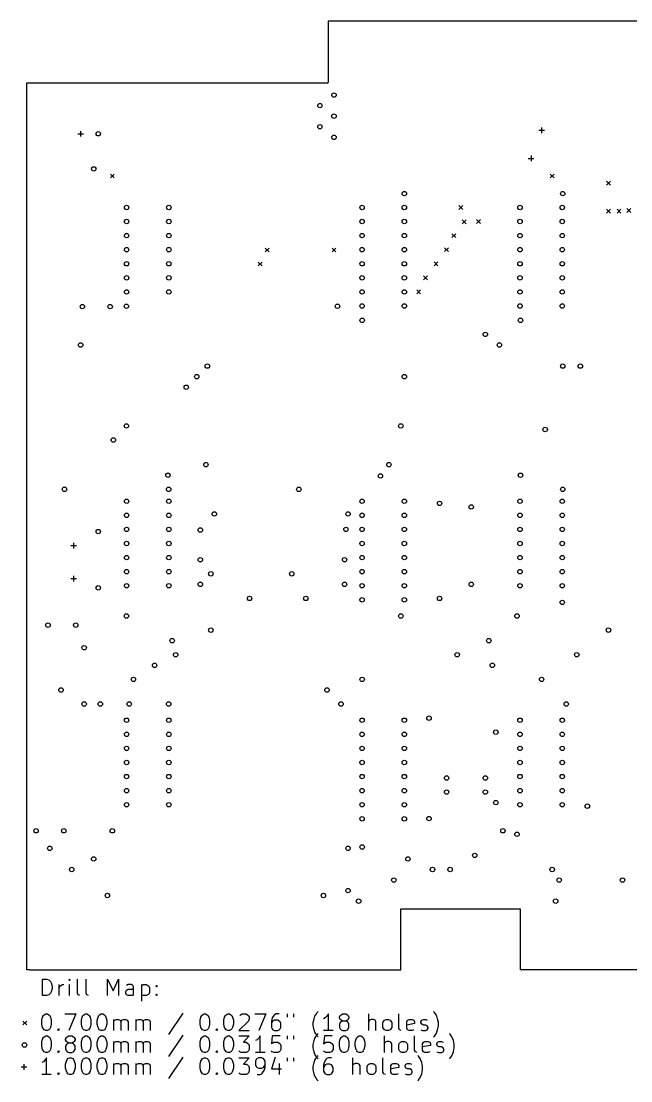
# Model space of a CAD drawing. Extents: x 0.73 to 9.43, y -7.88 to -0.35.
# Drawn here: x 0.73 to 5.06, y -7.88 to -0.35 of the extents above; entities that cross this region are included whole.
import ezdxf

# ---------------------------------------------------------------- set-up
doc = ezdxf.new("R2010")
doc.units = 0
doc.header["$MEASUREMENT"] = 0
doc.layers.add('BLACK', color=7, linetype='CONTINUOUS')

msp = doc.modelspace()

# ---------------------------------------------------------------- linework, layer by layer
at = {"layer": 'BLACK', "linetype": 'CONTINUOUS'}
for p, q in [((2.90945, -0.350394), (2.90945, -0.783465)), ((5.87795, -0.350394), (2.90945, -0.350394)), ((0.767717, -0.787402), (0.787402, -0.787402)), ((0.767717, -7.08661), (0.767717, -0.787402)), ((0.787402, -0.787402), (2.90945, -0.787402)), ((2.90945, -0.787402), (2.90945, -0.783465)), ((4.40531, -1.125), (4.44469, -1.125)), ((4.425, -1.10531), (4.425, -1.14469)), ((1.13031, -1.15), (1.16969, -1.15)), ((1.15, -1.13031), (1.15, -1.16969)), ((4.33031, -1.325), (4.36969, -1.325)), ((4.35, -1.30531), (4.35, -1.34469)), ((1.36122, -1.43622), (1.38878, -1.46378)), ((1.38878, -1.43622), (1.36122, -1.46378)), ((4.48622, -1.43622), (4.51378, -1.46378)), ((4.51378, -1.43622), (4.48622, -1.46378)), ((4.88622, -1.48622), (4.91378, -1.51378)), ((4.91378, -1.48622), (4.88622, -1.51378)), ((3.83799, -1.65945), (3.86555, -1.68701)), ((3.86555, -1.65945), (3.83799, -1.68701)), ((4.88622, -1.68622), (4.91378, -1.71378)), ((4.91378, -1.68622), (4.88622, -1.71378)), ((4.96122, -1.68622), (4.98878, -1.71378)), ((4.98878, -1.68622), (4.96122, -1.71378)), ((5.03102, -1.68102), (5.05857, -1.70857)), ((5.05857, -1.68102), (5.03102, -1.70857)), ((3.86122, -1.76122), (3.88878, -1.78878)), ((3.88878, -1.76122), (3.86122, -1.78878)), ((3.96299, -1.75945), (3.99055, -1.78701)), ((3.99055, -1.75945), (3.96299, -1.78701)), ((3.78799, -1.85945), (3.81555, -1.88701)), ((3.81555, -1.85945), (3.78799, -1.88701)), ((2.46122, -1.96122), (2.48878, -1.98878)), ((2.48878, -1.96122), (2.46122, -1.98878)), ((2.93622, -1.96122), (2.96378, -1.98878)), ((2.96378, -1.96122), (2.93622, -1.98878)), ((3.73622, -1.95945), (3.76378, -1.98701)), ((3.76378, -1.95945), (3.73622, -1.98701)), ((2.41122, -2.06122), (2.43878, -2.08878)), ((2.43878, -2.06122), (2.41122, -2.08878)), ((3.66122, -2.05945), (3.68878, -2.08701)), ((3.68878, -2.05945), (3.66122, -2.08701)), ((3.58622, -2.15945), (3.61378, -2.18701)), ((3.61378, -2.15945), (3.58622, -2.18701)), ((3.53799, -2.25945), (3.56555, -2.28701)), ((3.56555, -2.25945), (3.53799, -2.28701)), ((1.1, -4.05531), (1.1, -4.09469)), ((1.08031, -4.075), (1.11969, -4.075)), ((1.08031, -4.30945), (1.11969, -4.30945)), ((1.1, -4.28976), (1.1, -4.32913)), ((3.4252, -6.65354), (4.27165, -6.65354)), ((3.4252, -7.08661), (3.4252, -6.65354)), ((4.27165, -6.65354), (4.27165, -7.08661)), ((0.787402, -7.08661), (0.767717, -7.08661)), ((0.787402, -7.08661), (3.4252, -7.08661)), ((9.42913, -7.08661), (4.27165, -7.08661)), ((0.879499, -7.27095), (0.879499, -7.15284)), ((0.879499, -7.15284), (0.907621, -7.15284)), ((0.907621, -7.15284), (0.924494, -7.15846)), ((0.924494, -7.15846), (0.935742, -7.16971)), ((0.935742, -7.16971), (0.941367, -7.18096)), ((0.941367, -7.18096), (0.946991, -7.20346)), ((0.946991, -7.22033), (0.941367, -7.24283)), ((0.946991, -7.20346), (0.946991, -7.22033)), ((0.99761, -7.27095), (0.99761, -7.19221)), ((0.99761, -7.21471), (1.00323, -7.20346)), ((1.00323, -7.20346), (1.00886, -7.19783)), ((1.00886, -7.19783), (1.02011, -7.19221)), ((1.02011, -7.19221), (1.03136, -7.19221)), ((1.07073, -7.15284), (1.0651, -7.15846)), ((1.0651, -7.15846), (1.07073, -7.16409)), ((1.07635, -7.15846), (1.07073, -7.15284)), ((1.07073, -7.15284), (1.07073, -7.16409)), ((1.07073, -7.16409), (1.07635, -7.15846)), ((1.07073, -7.27095), (1.07073, -7.19221)), ((1.12697, -7.25408), (1.12697, -7.15284)), ((1.18884, -7.25408), (1.18884, -7.15284)), ((1.34069, -7.27095), (1.34069, -7.15284)), ((1.34069, -7.15284), (1.38006, -7.2372)), ((1.38006, -7.2372), (1.41943, -7.15284)), ((1.41943, -7.15284), (1.41943, -7.27095)), ((1.48692, -7.19221), (1.47567, -7.19783)), ((1.50942, -7.19221), (1.48692, -7.19221)), ((1.52067, -7.19783), (1.50942, -7.19221)), ((1.51504, -7.22596), (1.52629, -7.22033)), ((1.52629, -7.20908), (1.52067, -7.19783)), ((1.52629, -7.27095), (1.52629, -7.20908)), ((1.58254, -7.19221), (1.58254, -7.31032)), ((1.58254, -7.19783), (1.59379, -7.19221)), ((1.59379, -7.19221), (1.61628, -7.19221)), ((1.61628, -7.19221), (1.62753, -7.19783)), ((1.62753, -7.19783), (1.63316, -7.20346)), ((1.63316, -7.20346), (1.63878, -7.21471)), ((1.63878, -7.21471), (1.63878, -7.24845)), ((1.68377, -7.20346), (1.6894, -7.19783)), ((1.6894, -7.20908), (1.68377, -7.20346)), ((1.6894, -7.19783), (1.69502, -7.20346)), ((1.6894, -7.19783), (1.6894, -7.20908)), ((1.69502, -7.20346), (1.6894, -7.20908)), ((0.907621, -7.27095), (0.879499, -7.27095)), ((0.924494, -7.26533), (0.907621, -7.27095)), ((0.935742, -7.25408), (0.924494, -7.26533)), ((0.941367, -7.24283), (0.935742, -7.25408)), ((1.13259, -7.26533), (1.12697, -7.25408)), ((1.14384, -7.27095), (1.13259, -7.26533)), ((1.19446, -7.26533), (1.18884, -7.25408)), ((1.20571, -7.27095), (1.19446, -7.26533)), ((1.47005, -7.24283), (1.47567, -7.23158)), ((1.47005, -7.25408), (1.47005, -7.24283)), ((1.47567, -7.26533), (1.47005, -7.25408)), ((1.47567, -7.23158), (1.48692, -7.22596)), ((1.48692, -7.27095), (1.47567, -7.26533)), ((1.48692, -7.22596), (1.51504, -7.22596)), ((1.51504, -7.27095), (1.48692, -7.27095)), ((1.52629, -7.26533), (1.51504, -7.27095)), ((1.59379, -7.27095), (1.58254, -7.26533)), ((1.61628, -7.27095), (1.59379, -7.27095)), ((1.62753, -7.26533), (1.61628, -7.27095)), ((1.63316, -7.2597), (1.62753, -7.26533)), ((1.63878, -7.24845), (1.63316, -7.2597)), ((1.68377, -7.26533), (1.6894, -7.2597)), ((1.6894, -7.27095), (1.68377, -7.26533)), ((1.6894, -7.2597), (1.69502, -7.26533)), ((1.6894, -7.2597), (1.6894, -7.27095)), ((1.69502, -7.26533), (1.6894, -7.27095)), ((0.873875, -7.44587), (0.879499, -7.42337)), ((0.873875, -7.47399), (0.873875, -7.44587)), ((0.879499, -7.42337), (0.885124, -7.41212)), ((0.885124, -7.41212), (0.890748, -7.4065)), ((0.890748, -7.4065), (0.901997, -7.40087)), ((0.901997, -7.40087), (0.913245, -7.40087)), ((0.913245, -7.40087), (0.924494, -7.4065)), ((0.924494, -7.4065), (0.930118, -7.41212)), ((0.930118, -7.41212), (0.935742, -7.42337)), ((0.935742, -7.42337), (0.941367, -7.44587)), ((0.941367, -7.44587), (0.941367, -7.47399)), ((1.03698, -7.40087), (1.11572, -7.40087)), ((1.11572, -7.40087), (1.0651, -7.51898)), ((1.15509, -7.44587), (1.16071, -7.42337)), ((1.15509, -7.47399), (1.15509, -7.44587)), ((1.16071, -7.42337), (1.16634, -7.41212)), ((1.16634, -7.41212), (1.17196, -7.4065)), ((1.17196, -7.4065), (1.18321, -7.40087)), ((1.18321, -7.40087), (1.19446, -7.40087)), ((1.19446, -7.40087), (1.20571, -7.4065)), ((1.20571, -7.4065), (1.21133, -7.41212)), ((1.21133, -7.41212), (1.21696, -7.42337)), ((1.21696, -7.42337), (1.22258, -7.44587)), ((1.22258, -7.44587), (1.22258, -7.47399)), ((1.26758, -7.44587), (1.2732, -7.42337)), ((1.26758, -7.47399), (1.26758, -7.44587)), ((1.2732, -7.42337), (1.27882, -7.41212)), ((1.27882, -7.41212), (1.28445, -7.4065)), ((1.28445, -7.4065), (1.2957, -7.40087)), ((1.2957, -7.40087), (1.30695, -7.40087)), ((1.30695, -7.40087), (1.31819, -7.4065)), ((1.31819, -7.4065), (1.32382, -7.41212)), ((1.32382, -7.41212), (1.32944, -7.42337)), ((1.32944, -7.42337), (1.33507, -7.44587)), ((1.33507, -7.44587), (1.33507, -7.47399)), ((1.38569, -7.51898), (1.38569, -7.44024)), ((1.38569, -7.45149), (1.39131, -7.44587)), ((1.39131, -7.44587), (1.40256, -7.44024)), ((1.40256, -7.44024), (1.41943, -7.44024)), ((1.41943, -7.44024), (1.43068, -7.44587)), ((1.43068, -7.44587), (1.4363, -7.45711)), ((1.4363, -7.45711), (1.44193, -7.44587)), ((1.44193, -7.44587), (1.45318, -7.44024)), ((1.45318, -7.44024), (1.47005, -7.44024)), ((1.47005, -7.44024), (1.4813, -7.44587)), ((1.4813, -7.44587), (1.48692, -7.45711)), ((1.54317, -7.51898), (1.54317, -7.44024)), ((1.54317, -7.45149), (1.54879, -7.44587)), ((1.54879, -7.44587), (1.56004, -7.44024)), ((1.56004, -7.44024), (1.57691, -7.44024)), ((1.57691, -7.44024), (1.58816, -7.44587)), ((1.58816, -7.44587), (1.59379, -7.45711)), ((1.59379, -7.45711), (1.59941, -7.44587)), ((1.59941, -7.44587), (1.61066, -7.44024)), ((1.61066, -7.44024), (1.62753, -7.44024)), ((1.62753, -7.44024), (1.63878, -7.44587)), ((1.63878, -7.44587), (1.6444, -7.45711)), ((1.875, -7.39525), (1.77376, -7.5471)), ((1.99873, -7.44587), (2.00436, -7.42337)), ((1.99873, -7.47399), (1.99873, -7.44587)), ((2.00436, -7.42337), (2.00998, -7.41212)), ((2.00998, -7.41212), (2.01561, -7.4065)), ((2.01561, -7.4065), (2.02686, -7.40087)), ((2.02686, -7.40087), (2.0381, -7.40087)), ((2.0381, -7.40087), (2.04935, -7.4065)), ((2.04935, -7.4065), (2.05498, -7.41212)), ((2.05498, -7.41212), (2.0606, -7.42337)), ((2.0606, -7.42337), (2.06623, -7.44587)), ((2.06623, -7.44587), (2.06623, -7.47399)), ((2.16746, -7.44587), (2.17309, -7.42337)), ((2.16746, -7.47399), (2.16746, -7.44587)), ((2.17309, -7.42337), (2.17871, -7.41212)), ((2.17871, -7.41212), (2.18434, -7.4065)), ((2.18434, -7.4065), (2.19558, -7.40087)), ((2.19558, -7.40087), (2.20683, -7.40087)), ((2.20683, -7.40087), (2.21808, -7.4065)), ((2.21808, -7.4065), (2.22371, -7.41212)), ((2.22371, -7.41212), (2.22933, -7.42337)), ((2.22933, -7.42337), (2.23495, -7.44587)), ((2.23495, -7.44587), (2.23495, -7.47399)), ((2.27995, -7.41212), (2.28557, -7.4065)), ((2.28557, -7.4065), (2.29682, -7.40087)), ((2.29682, -7.40087), (2.32494, -7.40087)), ((2.32494, -7.40087), (2.33619, -7.4065)), ((2.33619, -7.4065), (2.34182, -7.41212)), ((2.34182, -7.41212), (2.34744, -7.42337)), ((2.34744, -7.43462), (2.34182, -7.45149)), ((2.34744, -7.42337), (2.34744, -7.43462)), ((2.38681, -7.40087), (2.46555, -7.40087)), ((2.46555, -7.40087), (2.41493, -7.51898)), ((2.51055, -7.42899), (2.50492, -7.45149)), ((2.52179, -7.41212), (2.51055, -7.42899)), ((2.52742, -7.44587), (2.51617, -7.45149)), ((2.52742, -7.4065), (2.52179, -7.41212)), ((2.53867, -7.40087), (2.52742, -7.4065)), ((2.54992, -7.44587), (2.52742, -7.44587)), ((2.56116, -7.40087), (2.53867, -7.40087)), ((2.56116, -7.45149), (2.54992, -7.44587)), ((2.61741, -7.40087), (2.61741, -7.42337)), ((2.6624, -7.40087), (2.6624, -7.42337)), ((2.80301, -7.46274), (2.80863, -7.43462)), ((2.80863, -7.43462), (2.81426, -7.41774)), ((2.81426, -7.41774), (2.81988, -7.4065)), ((2.81988, -7.4065), (2.83113, -7.38962)), ((2.83113, -7.38962), (2.83675, -7.384)), ((2.88737, -7.42899), (2.87612, -7.43462)), ((2.89862, -7.41774), (2.88737, -7.42899)), ((2.90987, -7.40087), (2.89862, -7.41774)), ((2.90987, -7.51898), (2.90987, -7.40087)), ((2.98861, -7.42337), (2.99424, -7.41212)), ((2.98861, -7.42899), (2.98861, -7.42337)), ((2.99424, -7.44024), (2.98861, -7.42899)), ((2.99424, -7.41212), (2.99986, -7.4065)), ((2.99986, -7.44587), (2.99424, -7.44024)), ((2.99986, -7.4065), (3.01111, -7.40087)), ((3.01111, -7.45149), (2.99986, -7.44587)), ((3.01111, -7.40087), (3.03361, -7.40087)), ((3.03361, -7.40087), (3.04485, -7.4065)), ((3.04485, -7.44587), (3.03361, -7.45149)), ((3.04485, -7.4065), (3.05048, -7.41212)), ((3.05048, -7.44024), (3.04485, -7.44587)), ((3.05048, -7.41212), (3.0561, -7.42337)), ((3.0561, -7.42899), (3.05048, -7.44024)), ((3.0561, -7.42337), (3.0561, -7.42899)), ((3.19671, -7.51898), (3.19671, -7.40087)), ((3.20233, -7.44587), (3.19671, -7.45149)), ((3.21358, -7.44024), (3.20233, -7.44587)), ((3.23046, -7.44024), (3.21358, -7.44024)), ((3.2417, -7.44587), (3.23046, -7.44024)), ((3.24733, -7.45711), (3.2417, -7.44587)), ((3.30357, -7.45149), (3.3092, -7.44587)), ((3.3092, -7.44587), (3.32044, -7.44024)), ((3.32044, -7.44024), (3.33732, -7.44024)), ((3.33732, -7.44024), (3.34857, -7.44587)), ((3.34857, -7.44587), (3.35419, -7.45149)), ((3.41043, -7.50211), (3.41043, -7.40087)), ((3.46668, -7.45711), (3.4723, -7.44587)), ((3.4723, -7.44587), (3.48355, -7.44024)), ((3.48355, -7.44024), (3.50605, -7.44024)), ((3.50605, -7.44024), (3.51729, -7.44587)), ((3.51729, -7.44587), (3.52292, -7.45711)), ((3.56791, -7.45711), (3.57354, -7.44587)), ((3.57354, -7.44587), (3.58479, -7.44024)), ((3.58479, -7.44024), (3.60166, -7.44024)), ((3.60166, -7.44024), (3.61291, -7.44587)), ((3.66353, -7.38962), (3.6579, -7.384)), ((3.67477, -7.4065), (3.66353, -7.38962)), ((3.6804, -7.41774), (3.67477, -7.4065)), ((3.68602, -7.43462), (3.6804, -7.41774)), ((3.69165, -7.46274), (3.68602, -7.43462)), ((0.739173, -7.45177), (0.766732, -7.47933)), ((0.766732, -7.45177), (0.739173, -7.47933)), ((0.879499, -7.49648), (0.873875, -7.47399)), ((0.885124, -7.50773), (0.879499, -7.49648)), ((0.890748, -7.51336), (0.885124, -7.50773)), ((0.901997, -7.51898), (0.890748, -7.51336)), ((0.913245, -7.51898), (0.901997, -7.51898)), ((0.924494, -7.51336), (0.913245, -7.51898)), ((0.930118, -7.50773), (0.924494, -7.51336)), ((0.935742, -7.49648), (0.930118, -7.50773)), ((0.941367, -7.47399), (0.935742, -7.49648)), ((0.986361, -7.51336), (0.991985, -7.50773)), ((0.991985, -7.51898), (0.986361, -7.51336)), ((0.991985, -7.50773), (0.99761, -7.51336)), ((0.991985, -7.50773), (0.991985, -7.51898)), ((0.99761, -7.51336), (0.991985, -7.51898)), ((1.16071, -7.49648), (1.15509, -7.47399)), ((1.16634, -7.50773), (1.16071, -7.49648)), ((1.17196, -7.51336), (1.16634, -7.50773)), ((1.18321, -7.51898), (1.17196, -7.51336)), ((1.19446, -7.51898), (1.18321, -7.51898)), ((1.20571, -7.51336), (1.19446, -7.51898)), ((1.21133, -7.50773), (1.20571, -7.51336)), ((1.21696, -7.49648), (1.21133, -7.50773)), ((1.22258, -7.47399), (1.21696, -7.49648)), ((1.2732, -7.49648), (1.26758, -7.47399)), ((1.27882, -7.50773), (1.2732, -7.49648)), ((1.28445, -7.51336), (1.27882, -7.50773)), ((1.2957, -7.51898), (1.28445, -7.51336)), ((1.30695, -7.51898), (1.2957, -7.51898)), ((1.31819, -7.51336), (1.30695, -7.51898)), ((1.32382, -7.50773), (1.31819, -7.51336)), ((1.32944, -7.49648), (1.32382, -7.50773)), ((1.33507, -7.47399), (1.32944, -7.49648)), ((1.4363, -7.45711), (1.4363, -7.51898)), ((1.48692, -7.45711), (1.48692, -7.51898)), ((1.59379, -7.45711), (1.59379, -7.51898)), ((1.6444, -7.45711), (1.6444, -7.51898)), ((2.00436, -7.49648), (1.99873, -7.47399)), ((2.00998, -7.50773), (2.00436, -7.49648)), ((2.01561, -7.51336), (2.00998, -7.50773)), ((2.02686, -7.51898), (2.01561, -7.51336)), ((2.0381, -7.51898), (2.02686, -7.51898)), ((2.04935, -7.51336), (2.0381, -7.51898)), ((2.05498, -7.50773), (2.04935, -7.51336)), ((2.0606, -7.49648), (2.05498, -7.50773)), ((2.06623, -7.47399), (2.0606, -7.49648)), ((2.11122, -7.51336), (2.11684, -7.50773)), ((2.11684, -7.51898), (2.11122, -7.51336)), ((2.11684, -7.50773), (2.12247, -7.51336)), ((2.11684, -7.50773), (2.11684, -7.51898)), ((2.12247, -7.51336), (2.11684, -7.51898)), ((2.17309, -7.49648), (2.16746, -7.47399)), ((2.17871, -7.50773), (2.17309, -7.49648)), ((2.18434, -7.51336), (2.17871, -7.50773)), ((2.19558, -7.51898), (2.18434, -7.51336)), ((2.20683, -7.51898), (2.19558, -7.51898)), ((2.21808, -7.51336), (2.20683, -7.51898)), ((2.22371, -7.50773), (2.21808, -7.51336)), ((2.22933, -7.49648), (2.22371, -7.50773)), ((2.23495, -7.47399), (2.22933, -7.49648)), ((2.34182, -7.45149), (2.27433, -7.51898)), ((2.27433, -7.51898), (2.34744, -7.51898)), ((2.50492, -7.45149), (2.50492, -7.49648)), ((2.51055, -7.45711), (2.50492, -7.46836)), ((2.50492, -7.49648), (2.51055, -7.50773)), ((2.51617, -7.45149), (2.51055, -7.45711)), ((2.51055, -7.50773), (2.51617, -7.51336)), ((2.51617, -7.51336), (2.52742, -7.51898)), ((2.52742, -7.51898), (2.54992, -7.51898)), ((2.54992, -7.51898), (2.56116, -7.51336)), ((2.56679, -7.45711), (2.56116, -7.45149)), ((2.56116, -7.51336), (2.56679, -7.50773)), ((2.57241, -7.46836), (2.56679, -7.45711)), ((2.56679, -7.50773), (2.57241, -7.49648)), ((2.57241, -7.49648), (2.57241, -7.46836)), ((2.80301, -7.48524), (2.80301, -7.46274)), ((2.80863, -7.51336), (2.80301, -7.48524)), ((2.81426, -7.53023), (2.80863, -7.51336)), ((2.94362, -7.51898), (2.87612, -7.51898)), ((2.99424, -7.46274), (2.98861, -7.47399)), ((2.98861, -7.47399), (2.98861, -7.49648)), ((2.98861, -7.49648), (2.99424, -7.50773)), ((2.99986, -7.45711), (2.99424, -7.46274)), ((2.99424, -7.50773), (2.99986, -7.51336)), ((3.01111, -7.45149), (2.99986, -7.45711)), ((2.99986, -7.51336), (3.01111, -7.51898)), ((3.03361, -7.45149), (3.01111, -7.45149)), ((3.01111, -7.51898), (3.03361, -7.51898)), ((3.04485, -7.45711), (3.03361, -7.45149)), ((3.03361, -7.51898), (3.04485, -7.51336)), ((3.05048, -7.46274), (3.04485, -7.45711)), ((3.04485, -7.51336), (3.05048, -7.50773)), ((3.0561, -7.47399), (3.05048, -7.46274)), ((3.05048, -7.50773), (3.0561, -7.49648)), ((3.0561, -7.49648), (3.0561, -7.47399)), ((3.24733, -7.51898), (3.24733, -7.45711)), ((3.29795, -7.46274), (3.30357, -7.45149)), ((3.29795, -7.49648), (3.29795, -7.46274)), ((3.30357, -7.50773), (3.29795, -7.49648)), ((3.3092, -7.51336), (3.30357, -7.50773)), ((3.32044, -7.51898), (3.3092, -7.51336)), ((3.33732, -7.51898), (3.32044, -7.51898)), ((3.34857, -7.51336), (3.33732, -7.51898)), ((3.35419, -7.50773), (3.34857, -7.51336)), ((3.35419, -7.45149), (3.35981, -7.46274)), ((3.35981, -7.49648), (3.35419, -7.50773)), ((3.35981, -7.46274), (3.35981, -7.49648)), ((3.41606, -7.51336), (3.41043, -7.50211)), ((3.42731, -7.51898), (3.41606, -7.51336)), ((3.46668, -7.50211), (3.46668, -7.45711)), ((3.52292, -7.46836), (3.46668, -7.47961)), ((3.4723, -7.51336), (3.46668, -7.50211)), ((3.48355, -7.51898), (3.4723, -7.51336)), ((3.50605, -7.51898), (3.48355, -7.51898)), ((3.51729, -7.51336), (3.50605, -7.51898)), ((3.52292, -7.45711), (3.52292, -7.46836)), ((3.56791, -7.46274), (3.56791, -7.45711)), ((3.57354, -7.47399), (3.56791, -7.46274)), ((3.56791, -7.51336), (3.57916, -7.51898)), ((3.58479, -7.47961), (3.57354, -7.47399)), ((3.57916, -7.51898), (3.60166, -7.51898)), ((3.60166, -7.47961), (3.58479, -7.47961)), ((3.61291, -7.48524), (3.60166, -7.47961)), ((3.60166, -7.51898), (3.61291, -7.51336)), ((3.61853, -7.49648), (3.61291, -7.48524)), ((3.61291, -7.51336), (3.61853, -7.50211)), ((3.61853, -7.50211), (3.61853, -7.49648)), ((3.6804, -7.53023), (3.68602, -7.51336)), ((3.68602, -7.51336), (3.69165, -7.48524)), ((3.69165, -7.48524), (3.69165, -7.46274)), ((0.873875, -7.60177), (0.879499, -7.57927)), ((0.879499, -7.57927), (0.885124, -7.56803)), ((0.885124, -7.56803), (0.890748, -7.5624)), ((0.890748, -7.5624), (0.901997, -7.55678)), ((0.901997, -7.55678), (0.913245, -7.55678)), ((0.913245, -7.55678), (0.924494, -7.5624)), ((0.924494, -7.5624), (0.930118, -7.56803)), ((0.930118, -7.56803), (0.935742, -7.57927)), ((0.935742, -7.57927), (0.941367, -7.60177)), ((1.0426, -7.57927), (1.04823, -7.56803)), ((1.0426, -7.5849), (1.0426, -7.57927)), ((1.04823, -7.59615), (1.0426, -7.5849)), ((1.04823, -7.56803), (1.05385, -7.5624)), ((1.05385, -7.60177), (1.04823, -7.59615)), ((1.05385, -7.5624), (1.0651, -7.55678)), ((1.0651, -7.55678), (1.0876, -7.55678)), ((1.0876, -7.55678), (1.09885, -7.5624)), ((1.09885, -7.5624), (1.10447, -7.56803)), ((1.10447, -7.59615), (1.09885, -7.60177)), ((1.10447, -7.56803), (1.1101, -7.57927)), ((1.1101, -7.5849), (1.10447, -7.59615)), ((1.1101, -7.57927), (1.1101, -7.5849)), ((1.15509, -7.60177), (1.16071, -7.57927)), ((1.16071, -7.57927), (1.16634, -7.56803)), ((1.16634, -7.56803), (1.17196, -7.5624)), ((1.17196, -7.5624), (1.18321, -7.55678)), ((1.18321, -7.55678), (1.19446, -7.55678)), ((1.19446, -7.55678), (1.20571, -7.5624)), ((1.20571, -7.5624), (1.21133, -7.56803)), ((1.21133, -7.56803), (1.21696, -7.57927)), ((1.21696, -7.57927), (1.22258, -7.60177)), ((1.26758, -7.60177), (1.2732, -7.57927)), ((1.2732, -7.57927), (1.27882, -7.56803)), ((1.27882, -7.56803), (1.28445, -7.5624)), ((1.28445, -7.5624), (1.2957, -7.55678)), ((1.2957, -7.55678), (1.30695, -7.55678)), ((1.30695, -7.55678), (1.31819, -7.5624)), ((1.31819, -7.5624), (1.32382, -7.56803)), ((1.32382, -7.56803), (1.32944, -7.57927)), ((1.32944, -7.57927), (1.33507, -7.60177)), ((1.38569, -7.67489), (1.38569, -7.59615)), ((1.39131, -7.60177), (1.40256, -7.59615)), ((1.40256, -7.59615), (1.41943, -7.59615)), ((1.41943, -7.59615), (1.43068, -7.60177)), ((1.44193, -7.60177), (1.45318, -7.59615)), ((1.45318, -7.59615), (1.47005, -7.59615)), ((1.47005, -7.59615), (1.4813, -7.60177)), ((1.54317, -7.67489), (1.54317, -7.59615)), ((1.54879, -7.60177), (1.56004, -7.59615)), ((1.56004, -7.59615), (1.57691, -7.59615)), ((1.57691, -7.59615), (1.58816, -7.60177)), ((1.59941, -7.60177), (1.61066, -7.59615)), ((1.61066, -7.59615), (1.62753, -7.59615)), ((1.62753, -7.59615), (1.63878, -7.60177)), ((1.875, -7.55115), (1.77376, -7.70301)), ((1.99873, -7.60177), (2.00436, -7.57927)), ((2.00436, -7.57927), (2.00998, -7.56803)), ((2.00998, -7.56803), (2.01561, -7.5624)), ((2.01561, -7.5624), (2.02686, -7.55678)), ((2.02686, -7.55678), (2.0381, -7.55678)), ((2.0381, -7.55678), (2.04935, -7.5624)), ((2.04935, -7.5624), (2.05498, -7.56803)), ((2.05498, -7.56803), (2.0606, -7.57927)), ((2.0606, -7.57927), (2.06623, -7.60177)), ((2.16746, -7.60177), (2.17309, -7.57927)), ((2.17309, -7.57927), (2.17871, -7.56803)), ((2.17871, -7.56803), (2.18434, -7.5624)), ((2.18434, -7.5624), (2.19558, -7.55678)), ((2.19558, -7.55678), (2.20683, -7.55678)), ((2.20683, -7.55678), (2.21808, -7.5624)), ((2.21808, -7.5624), (2.22371, -7.56803)), ((2.22371, -7.56803), (2.22933, -7.57927)), ((2.22933, -7.57927), (2.23495, -7.60177)), ((2.27433, -7.55678), (2.34744, -7.55678)), ((2.34744, -7.55678), (2.30807, -7.60177)), ((2.40368, -7.5849), (2.39244, -7.59052)), ((2.41493, -7.57365), (2.40368, -7.5849)), ((2.42618, -7.55678), (2.41493, -7.57365)), ((2.42618, -7.67489), (2.42618, -7.55678)), ((2.51055, -7.55678), (2.50492, -7.61302)), ((2.56679, -7.55678), (2.51055, -7.55678)), ((2.61741, -7.55678), (2.61741, -7.57927)), ((2.6624, -7.55678), (2.6624, -7.57927)), ((2.80301, -7.61864), (2.80863, -7.59052)), ((2.80863, -7.59052), (2.81426, -7.57365)), ((2.81988, -7.54148), (2.81426, -7.53023)), ((2.81426, -7.57365), (2.81988, -7.5624)), ((2.83113, -7.55835), (2.81988, -7.54148)), ((2.81988, -7.5624), (2.83113, -7.54553)), ((2.83113, -7.54553), (2.83675, -7.5399)), ((2.83675, -7.56398), (2.83113, -7.55835)), ((2.88175, -7.55678), (2.87612, -7.61302)), ((2.93799, -7.55678), (2.88175, -7.55678)), ((2.98861, -7.60177), (2.99424, -7.57927)), ((2.99424, -7.57927), (2.99986, -7.56803)), ((2.99986, -7.56803), (3.00548, -7.5624)), ((3.00548, -7.5624), (3.01673, -7.55678)), ((3.01673, -7.55678), (3.02798, -7.55678)), ((3.02798, -7.55678), (3.03923, -7.5624)), ((3.03923, -7.5624), (3.04485, -7.56803)), ((3.04485, -7.56803), (3.05048, -7.57927)), ((3.05048, -7.57927), (3.0561, -7.60177)), ((3.1011, -7.60177), (3.10672, -7.57927)), ((3.10672, -7.57927), (3.11235, -7.56803)), ((3.11235, -7.56803), (3.11797, -7.5624)), ((3.11797, -7.5624), (3.12922, -7.55678)), ((3.12922, -7.55678), (3.14047, -7.55678)), ((3.14047, -7.55678), (3.15172, -7.5624)), ((3.15172, -7.5624), (3.15734, -7.56803)), ((3.15734, -7.56803), (3.16296, -7.57927)), ((3.16296, -7.57927), (3.16859, -7.60177)), ((3.3092, -7.67489), (3.3092, -7.55678)), ((3.32607, -7.59615), (3.31482, -7.60177)), ((3.34294, -7.59615), (3.32607, -7.59615)), ((3.35419, -7.60177), (3.34294, -7.59615)), ((3.42168, -7.60177), (3.43293, -7.59615)), ((3.43293, -7.59615), (3.4498, -7.59615)), ((3.4498, -7.59615), (3.46105, -7.60177)), ((3.52292, -7.65801), (3.52292, -7.55678)), ((3.58479, -7.60177), (3.59603, -7.59615)), ((3.59603, -7.59615), (3.61853, -7.59615)), ((3.61853, -7.59615), (3.62978, -7.60177)), ((3.6579, -7.56398), (3.66353, -7.55835)), ((3.66353, -7.55835), (3.67477, -7.54148)), ((3.67477, -7.54148), (3.6804, -7.53023)), ((3.68602, -7.60177), (3.69727, -7.59615)), ((3.69727, -7.59615), (3.71415, -7.59615)), ((3.71415, -7.59615), (3.72539, -7.60177)), ((3.77601, -7.54553), (3.77039, -7.5399)), ((3.78726, -7.5624), (3.77601, -7.54553)), ((3.79289, -7.57365), (3.78726, -7.5624)), ((3.79851, -7.59052), (3.79289, -7.57365)), ((3.80413, -7.61864), (3.79851, -7.59052)), ((0.873875, -7.62989), (0.873875, -7.60177)), ((0.879499, -7.65239), (0.873875, -7.62989)), ((0.885124, -7.66364), (0.879499, -7.65239)), ((0.890748, -7.66926), (0.885124, -7.66364)), ((0.901997, -7.67489), (0.890748, -7.66926)), ((0.913245, -7.67489), (0.901997, -7.67489)), ((0.924494, -7.66926), (0.913245, -7.67489)), ((0.930118, -7.66364), (0.924494, -7.66926)), ((0.935742, -7.65239), (0.930118, -7.66364)), ((0.941367, -7.62989), (0.935742, -7.65239)), ((0.941367, -7.60177), (0.941367, -7.62989)), ((0.986361, -7.66926), (0.991985, -7.66364)), ((0.991985, -7.67489), (0.986361, -7.66926)), ((0.991985, -7.66364), (0.99761, -7.66926)), ((0.991985, -7.66364), (0.991985, -7.67489)), ((0.99761, -7.66926), (0.991985, -7.67489)), ((1.04823, -7.61864), (1.0426, -7.62989)), ((1.0426, -7.62989), (1.0426, -7.65239)), ((1.0426, -7.65239), (1.04823, -7.66364)), ((1.05385, -7.61302), (1.04823, -7.61864)), ((1.04823, -7.66364), (1.05385, -7.66926)), ((1.0651, -7.6074), (1.05385, -7.60177)), ((1.0651, -7.6074), (1.05385, -7.61302)), ((1.05385, -7.66926), (1.0651, -7.67489)), ((1.0876, -7.6074), (1.0651, -7.6074)), ((1.0651, -7.67489), (1.0876, -7.67489)), ((1.09885, -7.60177), (1.0876, -7.6074)), ((1.09885, -7.61302), (1.0876, -7.6074)), ((1.0876, -7.67489), (1.09885, -7.66926)), ((1.10447, -7.61864), (1.09885, -7.61302)), ((1.09885, -7.66926), (1.10447, -7.66364)), ((1.1101, -7.62989), (1.10447, -7.61864)), ((1.10447, -7.66364), (1.1101, -7.65239)), ((1.1101, -7.65239), (1.1101, -7.62989)), ((1.15509, -7.62989), (1.15509, -7.60177)), ((1.16071, -7.65239), (1.15509, -7.62989)), ((1.16634, -7.66364), (1.16071, -7.65239)), ((1.17196, -7.66926), (1.16634, -7.66364)), ((1.18321, -7.67489), (1.17196, -7.66926)), ((1.19446, -7.67489), (1.18321, -7.67489)), ((1.20571, -7.66926), (1.19446, -7.67489)), ((1.21133, -7.66364), (1.20571, -7.66926)), ((1.21696, -7.65239), (1.21133, -7.66364)), ((1.22258, -7.62989), (1.21696, -7.65239)), ((1.22258, -7.60177), (1.22258, -7.62989)), ((1.26758, -7.62989), (1.26758, -7.60177)), ((1.2732, -7.65239), (1.26758, -7.62989)), ((1.27882, -7.66364), (1.2732, -7.65239)), ((1.28445, -7.66926), (1.27882, -7.66364)), ((1.2957, -7.67489), (1.28445, -7.66926)), ((1.30695, -7.67489), (1.2957, -7.67489)), ((1.31819, -7.66926), (1.30695, -7.67489)), ((1.32382, -7.66364), (1.31819, -7.66926)), ((1.32944, -7.65239), (1.32382, -7.66364)), ((1.33507, -7.62989), (1.32944, -7.65239)), ((1.33507, -7.60177), (1.33507, -7.62989)), ((1.38569, -7.6074), (1.39131, -7.60177)), ((1.43068, -7.60177), (1.4363, -7.61302)), ((1.4363, -7.61302), (1.44193, -7.60177)), ((1.4363, -7.61302), (1.4363, -7.67489)), ((1.4813, -7.60177), (1.48692, -7.61302)), ((1.48692, -7.61302), (1.48692, -7.67489)), ((1.54317, -7.6074), (1.54879, -7.60177)), ((1.58816, -7.60177), (1.59379, -7.61302)), ((1.59379, -7.61302), (1.59941, -7.60177)), ((1.59379, -7.61302), (1.59379, -7.67489)), ((1.63878, -7.60177), (1.6444, -7.61302)), ((1.6444, -7.61302), (1.6444, -7.67489)), ((1.99873, -7.62989), (1.99873, -7.60177)), ((2.00436, -7.65239), (1.99873, -7.62989)), ((2.00998, -7.66364), (2.00436, -7.65239)), ((2.01561, -7.66926), (2.00998, -7.66364)), ((2.02686, -7.67489), (2.01561, -7.66926)), ((2.0381, -7.67489), (2.02686, -7.67489)), ((2.04935, -7.66926), (2.0381, -7.67489)), ((2.05498, -7.66364), (2.04935, -7.66926)), ((2.0606, -7.65239), (2.05498, -7.66364)), ((2.06623, -7.62989), (2.0606, -7.65239)), ((2.06623, -7.60177), (2.06623, -7.62989)), ((2.11122, -7.66926), (2.11684, -7.66364)), ((2.11684, -7.67489), (2.11122, -7.66926)), ((2.11684, -7.66364), (2.12247, -7.66926)), ((2.11684, -7.66364), (2.11684, -7.67489)), ((2.12247, -7.66926), (2.11684, -7.67489)), ((2.16746, -7.62989), (2.16746, -7.60177)), ((2.17309, -7.65239), (2.16746, -7.62989)), ((2.17871, -7.66364), (2.17309, -7.65239)), ((2.18434, -7.66926), (2.17871, -7.66364)), ((2.19558, -7.67489), (2.18434, -7.66926)), ((2.20683, -7.67489), (2.19558, -7.67489)), ((2.21808, -7.66926), (2.20683, -7.67489)), ((2.22371, -7.66364), (2.21808, -7.66926)), ((2.22933, -7.65239), (2.22371, -7.66364)), ((2.23495, -7.62989), (2.22933, -7.65239)), ((2.23495, -7.60177), (2.23495, -7.62989)), ((2.27995, -7.66926), (2.27433, -7.66364)), ((2.2912, -7.67489), (2.27995, -7.66926)), ((2.32494, -7.67489), (2.2912, -7.67489)), ((2.30807, -7.60177), (2.32494, -7.60177)), ((2.32494, -7.60177), (2.33619, -7.6074)), ((2.33619, -7.66926), (2.32494, -7.67489)), ((2.33619, -7.6074), (2.34182, -7.61302)), ((2.34182, -7.66364), (2.33619, -7.66926)), ((2.34182, -7.61302), (2.34744, -7.62427)), ((2.34744, -7.65239), (2.34182, -7.66364)), ((2.34744, -7.62427), (2.34744, -7.65239)), ((2.45993, -7.67489), (2.39244, -7.67489)), ((2.50492, -7.61302), (2.51055, -7.6074)), ((2.51055, -7.66926), (2.50492, -7.66364)), ((2.51055, -7.6074), (2.52179, -7.60177)), ((2.52179, -7.67489), (2.51055, -7.66926)), ((2.52179, -7.60177), (2.54992, -7.60177)), ((2.54992, -7.67489), (2.52179, -7.67489)), ((2.54992, -7.60177), (2.56116, -7.6074)), ((2.56116, -7.66926), (2.54992, -7.67489)), ((2.56116, -7.6074), (2.56679, -7.61302)), ((2.56679, -7.66364), (2.56116, -7.66926)), ((2.56679, -7.61302), (2.57241, -7.62427)), ((2.57241, -7.65239), (2.56679, -7.66364)), ((2.57241, -7.62427), (2.57241, -7.65239)), ((2.80301, -7.64114), (2.80301, -7.61864)), ((2.80863, -7.66926), (2.80301, -7.64114)), ((2.81426, -7.68614), (2.80863, -7.66926)), ((2.87612, -7.61302), (2.88175, -7.6074)), ((2.88175, -7.66926), (2.87612, -7.66364)), ((2.88175, -7.6074), (2.893, -7.60177)), ((2.893, -7.67489), (2.88175, -7.66926)), ((2.893, -7.60177), (2.92112, -7.60177)), ((2.92112, -7.67489), (2.893, -7.67489)), ((2.92112, -7.60177), (2.93237, -7.6074)), ((2.93237, -7.66926), (2.92112, -7.67489)), ((2.93237, -7.6074), (2.93799, -7.61302)), ((2.93799, -7.66364), (2.93237, -7.66926)), ((2.93799, -7.61302), (2.94362, -7.62427)), ((2.94362, -7.65239), (2.93799, -7.66364)), ((2.94362, -7.62427), (2.94362, -7.65239)), ((2.98861, -7.62989), (2.98861, -7.60177)), ((2.99424, -7.65239), (2.98861, -7.62989)), ((2.99986, -7.66364), (2.99424, -7.65239)), ((3.00548, -7.66926), (2.99986, -7.66364)), ((3.01673, -7.67489), (3.00548, -7.66926)), ((3.02798, -7.67489), (3.01673, -7.67489)), ((3.03923, -7.66926), (3.02798, -7.67489)), ((3.04485, -7.66364), (3.03923, -7.66926)), ((3.05048, -7.65239), (3.04485, -7.66364)), ((3.0561, -7.62989), (3.05048, -7.65239)), ((3.0561, -7.60177), (3.0561, -7.62989)), ((3.1011, -7.62989), (3.1011, -7.60177)), ((3.10672, -7.65239), (3.1011, -7.62989)), ((3.11235, -7.66364), (3.10672, -7.65239)), ((3.11797, -7.66926), (3.11235, -7.66364)), ((3.12922, -7.67489), (3.11797, -7.66926)), ((3.14047, -7.67489), (3.12922, -7.67489)), ((3.15172, -7.66926), (3.14047, -7.67489)), ((3.15734, -7.66364), (3.15172, -7.66926)), ((3.16296, -7.65239), (3.15734, -7.66364)), ((3.16859, -7.62989), (3.16296, -7.65239)), ((3.16859, -7.60177), (3.16859, -7.62989)), ((3.31482, -7.60177), (3.3092, -7.6074)), ((3.35981, -7.61302), (3.35419, -7.60177)), ((3.35981, -7.67489), (3.35981, -7.61302)), ((3.41043, -7.61864), (3.41606, -7.6074)), ((3.41043, -7.65239), (3.41043, -7.61864)), ((3.41606, -7.66364), (3.41043, -7.65239)), ((3.41606, -7.6074), (3.42168, -7.60177)), ((3.42168, -7.66926), (3.41606, -7.66364)), ((3.43293, -7.67489), (3.42168, -7.66926)), ((3.4498, -7.67489), (3.43293, -7.67489)), ((3.46105, -7.66926), (3.4498, -7.67489)), ((3.46105, -7.60177), (3.46668, -7.6074)), ((3.46668, -7.66364), (3.46105, -7.66926)), ((3.46668, -7.6074), (3.4723, -7.61864)), ((3.4723, -7.65239), (3.46668, -7.66364)), ((3.4723, -7.61864), (3.4723, -7.65239)), ((3.52854, -7.66926), (3.52292, -7.65801)), ((3.53979, -7.67489), (3.52854, -7.66926)), ((3.57916, -7.61302), (3.58479, -7.60177)), ((3.57916, -7.65801), (3.57916, -7.61302)), ((3.6354, -7.62427), (3.57916, -7.63552)), ((3.58479, -7.66926), (3.57916, -7.65801)), ((3.59603, -7.67489), (3.58479, -7.66926)), ((3.61853, -7.67489), (3.59603, -7.67489)), ((3.62978, -7.66926), (3.61853, -7.67489)), ((3.62978, -7.60177), (3.6354, -7.61302)), ((3.6354, -7.61302), (3.6354, -7.62427)), ((3.6804, -7.61302), (3.68602, -7.60177)), ((3.6804, -7.61864), (3.6804, -7.61302)), ((3.68602, -7.62989), (3.6804, -7.61864)), ((3.6804, -7.66926), (3.69165, -7.67489)), ((3.69727, -7.63552), (3.68602, -7.62989)), ((3.69165, -7.67489), (3.71415, -7.67489)), ((3.71415, -7.63552), (3.69727, -7.63552)), ((3.72539, -7.64114), (3.71415, -7.63552)), ((3.71415, -7.67489), (3.72539, -7.66926)), ((3.73102, -7.65239), (3.72539, -7.64114)), ((3.72539, -7.66926), (3.73102, -7.65801)), ((3.73102, -7.65801), (3.73102, -7.65239)), ((3.79289, -7.68614), (3.79851, -7.66926)), ((3.79851, -7.66926), (3.80413, -7.64114)), ((3.80413, -7.64114), (3.80413, -7.61864)), ((0.885124, -7.7408), (0.873875, -7.74643)), ((0.896372, -7.72956), (0.885124, -7.7408)), ((0.907621, -7.71268), (0.896372, -7.72956)), ((0.907621, -7.83079), (0.907621, -7.71268)), ((1.0426, -7.75768), (1.04823, -7.73518)), ((1.04823, -7.73518), (1.05385, -7.72393)), ((1.05385, -7.72393), (1.05948, -7.71831)), ((1.05948, -7.71831), (1.07073, -7.71268)), ((1.07073, -7.71268), (1.08197, -7.71268)), ((1.08197, -7.71268), (1.09322, -7.71831)), ((1.09322, -7.71831), (1.09885, -7.72393)), ((1.09885, -7.72393), (1.10447, -7.73518)), ((1.10447, -7.73518), (1.1101, -7.75768)), ((1.15509, -7.75768), (1.16071, -7.73518)), ((1.16071, -7.73518), (1.16634, -7.72393)), ((1.16634, -7.72393), (1.17196, -7.71831)), ((1.17196, -7.71831), (1.18321, -7.71268)), ((1.18321, -7.71268), (1.19446, -7.71268)), ((1.19446, -7.71268), (1.20571, -7.71831)), ((1.20571, -7.71831), (1.21133, -7.72393)), ((1.21133, -7.72393), (1.21696, -7.73518)), ((1.21696, -7.73518), (1.22258, -7.75768)), ((1.26758, -7.75768), (1.2732, -7.73518)), ((1.2732, -7.73518), (1.27882, -7.72393)), ((1.27882, -7.72393), (1.28445, -7.71831)), ((1.28445, -7.71831), (1.2957, -7.71268)), ((1.2957, -7.71268), (1.30695, -7.71268)), ((1.30695, -7.71268), (1.31819, -7.71831)), ((1.31819, -7.71831), (1.32382, -7.72393)), ((1.32382, -7.72393), (1.32944, -7.73518)), ((1.32944, -7.73518), (1.33507, -7.75768)), ((1.875, -7.70706), (1.77376, -7.85891)), ((1.99873, -7.75768), (2.00436, -7.73518)), ((2.00436, -7.73518), (2.00998, -7.72393)), ((2.00998, -7.72393), (2.01561, -7.71831)), ((2.01561, -7.71831), (2.02686, -7.71268)), ((2.02686, -7.71268), (2.0381, -7.71268)), ((2.0381, -7.71268), (2.04935, -7.71831)), ((2.04935, -7.71831), (2.05498, -7.72393)), ((2.05498, -7.72393), (2.0606, -7.73518)), ((2.0606, -7.73518), (2.06623, -7.75768)), ((2.16746, -7.75768), (2.17309, -7.73518)), ((2.17309, -7.73518), (2.17871, -7.72393)), ((2.17871, -7.72393), (2.18434, -7.71831)), ((2.18434, -7.71831), (2.19558, -7.71268)), ((2.19558, -7.71268), (2.20683, -7.71268)), ((2.20683, -7.71268), (2.21808, -7.71831)), ((2.21808, -7.71831), (2.22371, -7.72393)), ((2.22371, -7.72393), (2.22933, -7.73518)), ((2.22933, -7.73518), (2.23495, -7.75768)), ((2.27433, -7.71268), (2.34744, -7.71268)), ((2.34744, -7.71268), (2.30807, -7.75768)), ((2.39806, -7.72393), (2.39244, -7.73518)), ((2.39244, -7.73518), (2.39244, -7.7633)), ((2.40368, -7.71831), (2.39806, -7.72393)), ((2.41493, -7.71268), (2.40368, -7.71831)), ((2.43743, -7.71268), (2.41493, -7.71268)), ((2.44868, -7.71831), (2.43743, -7.71268)), ((2.4543, -7.72393), (2.44868, -7.71831)), ((2.45993, -7.73518), (2.4543, -7.72393)), ((2.45993, -7.78017), (2.45993, -7.73518)), ((2.53304, -7.70706), (2.50492, -7.79142)), ((2.61741, -7.71268), (2.61741, -7.73518)), ((2.6624, -7.71268), (2.6624, -7.73518)), ((2.80301, -7.77455), (2.80863, -7.74643)), ((2.80863, -7.74643), (2.81426, -7.72956)), ((2.81988, -7.69738), (2.81426, -7.68614)), ((2.81426, -7.72956), (2.81988, -7.71831)), ((2.83113, -7.71426), (2.81988, -7.69738)), ((2.81988, -7.71831), (2.83113, -7.70143)), ((2.83113, -7.70143), (2.83675, -7.69581)), ((2.83675, -7.71988), (2.83113, -7.71426)), ((2.88175, -7.7408), (2.87612, -7.7633)), ((2.893, -7.72393), (2.88175, -7.7408)), ((2.89862, -7.71831), (2.893, -7.72393)), ((2.90987, -7.71268), (2.89862, -7.71831)), ((2.93237, -7.71268), (2.90987, -7.71268)), ((3.08422, -7.83079), (3.08422, -7.71268)), ((3.29795, -7.81392), (3.29795, -7.71268)), ((3.55104, -7.70143), (3.54542, -7.69581)), ((3.56229, -7.71831), (3.55104, -7.70143)), ((3.56791, -7.72956), (3.56229, -7.71831)), ((3.57354, -7.74643), (3.56791, -7.72956)), ((3.57916, -7.77455), (3.57354, -7.74643)), ((3.77039, -7.71988), (3.77601, -7.71426)), ((3.77601, -7.71426), (3.78726, -7.69738)), ((3.78726, -7.69738), (3.79289, -7.68614)), ((0.727362, -7.77736), (0.766732, -7.77736)), ((0.747047, -7.75768), (0.747047, -7.79705)), ((0.986361, -7.82517), (0.991985, -7.81954)), ((0.991985, -7.83079), (0.986361, -7.82517)), ((0.991985, -7.81954), (0.99761, -7.82517)), ((0.991985, -7.81954), (0.991985, -7.83079)), ((0.99761, -7.82517), (0.991985, -7.83079)), ((1.0426, -7.7858), (1.0426, -7.75768)), ((1.04823, -7.8083), (1.0426, -7.7858)), ((1.05385, -7.81954), (1.04823, -7.8083)), ((1.05948, -7.82517), (1.05385, -7.81954)), ((1.07073, -7.83079), (1.05948, -7.82517)), ((1.09322, -7.82517), (1.08197, -7.83079)), ((1.09885, -7.81954), (1.09322, -7.82517)), ((1.10447, -7.8083), (1.09885, -7.81954)), ((1.1101, -7.7858), (1.10447, -7.8083)), ((1.1101, -7.75768), (1.1101, -7.7858)), ((1.15509, -7.7858), (1.15509, -7.75768)), ((1.16071, -7.8083), (1.15509, -7.7858)), ((1.16634, -7.81954), (1.16071, -7.8083)), ((1.17196, -7.82517), (1.16634, -7.81954)), ((1.18321, -7.83079), (1.17196, -7.82517)), ((1.20571, -7.82517), (1.19446, -7.83079)), ((1.21133, -7.81954), (1.20571, -7.82517)), ((1.21696, -7.8083), (1.21133, -7.81954)), ((1.22258, -7.7858), (1.21696, -7.8083)), ((1.22258, -7.75768), (1.22258, -7.7858)), ((1.26758, -7.7858), (1.26758, -7.75768)), ((1.2732, -7.8083), (1.26758, -7.7858)), ((1.27882, -7.81954), (1.2732, -7.8083)), ((1.28445, -7.82517), (1.27882, -7.81954)), ((1.2957, -7.83079), (1.28445, -7.82517)), ((1.31819, -7.82517), (1.30695, -7.83079)), ((1.32382, -7.81954), (1.31819, -7.82517)), ((1.32944, -7.8083), (1.32382, -7.81954)), ((1.33507, -7.7858), (1.32944, -7.8083)), ((1.33507, -7.75768), (1.33507, -7.7858)), ((1.38569, -7.83079), (1.38569, -7.75205)), ((1.38569, -7.7633), (1.39131, -7.75768)), ((1.39131, -7.75768), (1.40256, -7.75205)), ((1.40256, -7.75205), (1.41943, -7.75205)), ((1.41943, -7.75205), (1.43068, -7.75768)), ((1.43068, -7.75768), (1.4363, -7.76893)), ((1.4363, -7.76893), (1.44193, -7.75768)), ((1.4363, -7.76893), (1.4363, -7.83079)), ((1.44193, -7.75768), (1.45318, -7.75205)), ((1.45318, -7.75205), (1.47005, -7.75205)), ((1.47005, -7.75205), (1.4813, -7.75768)), ((1.4813, -7.75768), (1.48692, -7.76893)), ((1.48692, -7.76893), (1.48692, -7.83079)), ((1.54317, -7.83079), (1.54317, -7.75205)), ((1.54317, -7.7633), (1.54879, -7.75768)), ((1.54879, -7.75768), (1.56004, -7.75205)), ((1.56004, -7.75205), (1.57691, -7.75205)), ((1.57691, -7.75205), (1.58816, -7.75768)), ((1.58816, -7.75768), (1.59379, -7.76893)), ((1.59379, -7.76893), (1.59941, -7.75768)), ((1.59379, -7.76893), (1.59379, -7.83079)), ((1.59941, -7.75768), (1.61066, -7.75205)), ((1.61066, -7.75205), (1.62753, -7.75205)), ((1.62753, -7.75205), (1.63878, -7.75768)), ((1.63878, -7.75768), (1.6444, -7.76893)), ((1.6444, -7.76893), (1.6444, -7.83079)), ((1.99873, -7.7858), (1.99873, -7.75768)), ((2.00436, -7.8083), (1.99873, -7.7858)), ((2.00998, -7.81954), (2.00436, -7.8083)), ((2.01561, -7.82517), (2.00998, -7.81954)), ((2.02686, -7.83079), (2.01561, -7.82517)), ((2.04935, -7.82517), (2.0381, -7.83079)), ((2.05498, -7.81954), (2.04935, -7.82517)), ((2.0606, -7.8083), (2.05498, -7.81954)), ((2.06623, -7.7858), (2.0606, -7.8083)), ((2.06623, -7.75768), (2.06623, -7.7858)), ((2.11122, -7.82517), (2.11684, -7.81954)), ((2.11684, -7.83079), (2.11122, -7.82517)), ((2.11684, -7.81954), (2.12247, -7.82517)), ((2.11684, -7.81954), (2.11684, -7.83079)), ((2.12247, -7.82517), (2.11684, -7.83079)), ((2.16746, -7.7858), (2.16746, -7.75768)), ((2.17309, -7.8083), (2.16746, -7.7858)), ((2.17871, -7.81954), (2.17309, -7.8083)), ((2.18434, -7.82517), (2.17871, -7.81954)), ((2.19558, -7.83079), (2.18434, -7.82517)), ((2.21808, -7.82517), (2.20683, -7.83079)), ((2.22371, -7.81954), (2.21808, -7.82517)), ((2.22933, -7.8083), (2.22371, -7.81954)), ((2.23495, -7.7858), (2.22933, -7.8083)), ((2.23495, -7.75768), (2.23495, -7.7858)), ((2.27995, -7.82517), (2.27433, -7.81954)), ((2.2912, -7.83079), (2.27995, -7.82517)), ((2.30807, -7.75768), (2.32494, -7.75768)), ((2.32494, -7.75768), (2.33619, -7.7633)), ((2.33619, -7.82517), (2.32494, -7.83079)), ((2.33619, -7.7633), (2.34182, -7.76893)), ((2.34182, -7.81954), (2.33619, -7.82517)), ((2.34182, -7.76893), (2.34744, -7.78017)), ((2.34744, -7.8083), (2.34182, -7.81954)), ((2.34744, -7.78017), (2.34744, -7.8083)), ((2.39244, -7.7633), (2.39806, -7.77455)), ((2.39806, -7.77455), (2.40368, -7.78017)), ((2.40368, -7.78017), (2.41493, -7.7858)), ((2.41493, -7.7858), (2.43743, -7.7858)), ((2.42618, -7.83079), (2.43743, -7.82517)), ((2.43743, -7.7858), (2.44868, -7.78017)), ((2.43743, -7.82517), (2.44305, -7.81954)), ((2.44305, -7.81954), (2.4543, -7.80267)), ((2.44868, -7.78017), (2.4543, -7.77455)), ((2.4543, -7.77455), (2.45993, -7.7633)), ((2.4543, -7.80267), (2.45993, -7.78017)), ((2.50492, -7.79142), (2.57804, -7.79142)), ((2.56116, -7.75205), (2.56116, -7.83079)), ((2.80301, -7.79705), (2.80301, -7.77455)), ((2.80863, -7.82517), (2.80301, -7.79705)), ((2.81426, -7.84204), (2.80863, -7.82517)), ((2.87612, -7.7633), (2.87612, -7.8083)), ((2.88175, -7.76893), (2.87612, -7.78017)), ((2.87612, -7.8083), (2.88175, -7.81954)), ((2.88737, -7.7633), (2.88175, -7.76893)), ((2.88175, -7.81954), (2.88737, -7.82517)), ((2.89862, -7.75768), (2.88737, -7.7633)), ((2.88737, -7.82517), (2.89862, -7.83079)), ((2.92112, -7.75768), (2.89862, -7.75768)), ((2.93237, -7.7633), (2.92112, -7.75768)), ((2.92112, -7.83079), (2.93237, -7.82517)), ((2.93799, -7.76893), (2.93237, -7.7633)), ((2.93237, -7.82517), (2.93799, -7.81954)), ((2.94362, -7.78017), (2.93799, -7.76893)), ((2.93799, -7.81954), (2.94362, -7.8083)), ((2.94362, -7.8083), (2.94362, -7.78017)), ((3.08985, -7.75768), (3.08422, -7.7633)), ((3.1011, -7.75205), (3.08985, -7.75768)), ((3.11797, -7.75205), (3.1011, -7.75205)), ((3.12922, -7.75768), (3.11797, -7.75205)), ((3.13484, -7.76893), (3.12922, -7.75768)), ((3.13484, -7.83079), (3.13484, -7.76893)), ((3.18546, -7.77455), (3.19109, -7.7633)), ((3.18546, -7.8083), (3.18546, -7.77455)), ((3.19109, -7.81954), (3.18546, -7.8083)), ((3.19109, -7.7633), (3.19671, -7.75768)), ((3.19671, -7.82517), (3.19109, -7.81954)), ((3.19671, -7.75768), (3.20796, -7.75205)), ((3.20796, -7.83079), (3.19671, -7.82517)), ((3.20796, -7.75205), (3.22483, -7.75205)), ((3.22483, -7.75205), (3.23608, -7.75768)), ((3.23608, -7.82517), (3.22483, -7.83079)), ((3.23608, -7.75768), (3.2417, -7.7633)), ((3.2417, -7.81954), (3.23608, -7.82517)), ((3.2417, -7.7633), (3.24733, -7.77455)), ((3.24733, -7.8083), (3.2417, -7.81954)), ((3.24733, -7.77455), (3.24733, -7.8083)), ((3.30357, -7.82517), (3.29795, -7.81392)), ((3.31482, -7.83079), (3.30357, -7.82517)), ((3.35419, -7.76893), (3.35981, -7.75768)), ((3.35419, -7.81392), (3.35419, -7.76893)), ((3.41043, -7.78017), (3.35419, -7.79142)), ((3.35981, -7.82517), (3.35419, -7.81392)), ((3.35981, -7.75768), (3.37106, -7.75205)), ((3.37106, -7.83079), (3.35981, -7.82517)), ((3.37106, -7.75205), (3.39356, -7.75205)), ((3.39356, -7.75205), (3.40481, -7.75768)), ((3.40481, -7.82517), (3.39356, -7.83079)), ((3.40481, -7.75768), (3.41043, -7.76893)), ((3.41043, -7.76893), (3.41043, -7.78017)), ((3.45543, -7.76893), (3.46105, -7.75768)), ((3.45543, -7.77455), (3.45543, -7.76893)), ((3.46105, -7.7858), (3.45543, -7.77455)), ((3.45543, -7.82517), (3.46668, -7.83079)), ((3.46105, -7.75768), (3.4723, -7.75205)), ((3.4723, -7.79142), (3.46105, -7.7858)), ((3.4723, -7.75205), (3.48917, -7.75205)), ((3.48917, -7.79142), (3.4723, -7.79142)), ((3.48917, -7.75205), (3.50042, -7.75768)), ((3.50042, -7.79705), (3.48917, -7.79142)), ((3.48917, -7.83079), (3.50042, -7.82517)), ((3.50605, -7.8083), (3.50042, -7.79705)), ((3.50042, -7.82517), (3.50605, -7.81392)), ((3.50605, -7.81392), (3.50605, -7.8083)), ((3.56791, -7.84204), (3.57354, -7.82517)), ((3.57354, -7.82517), (3.57916, -7.79705)), ((3.57916, -7.79705), (3.57916, -7.77455)), ((0.941367, -7.83079), (0.873875, -7.83079)), ((1.08197, -7.83079), (1.07073, -7.83079)), ((1.19446, -7.83079), (1.18321, -7.83079)), ((1.30695, -7.83079), (1.2957, -7.83079)), ((2.0381, -7.83079), (2.02686, -7.83079)), ((2.20683, -7.83079), (2.19558, -7.83079)), ((2.32494, -7.83079), (2.2912, -7.83079)), ((2.40368, -7.83079), (2.42618, -7.83079)), ((2.81988, -7.85329), (2.81426, -7.84204)), ((2.83113, -7.87016), (2.81988, -7.85329)), ((2.83675, -7.87579), (2.83113, -7.87016)), ((2.89862, -7.83079), (2.92112, -7.83079)), ((3.22483, -7.83079), (3.20796, -7.83079)), ((3.39356, -7.83079), (3.37106, -7.83079)), ((3.46668, -7.83079), (3.48917, -7.83079)), ((3.54542, -7.87579), (3.55104, -7.87016)), ((3.55104, -7.87016), (3.56229, -7.85329)), ((3.56229, -7.85329), (3.56791, -7.84204))]:
    msp.add_line(p, q, dxfattribs=at)
at = {"layer": 'BLACK'}
for centre in [(2.95, -0.875), (2.85, -0.95), (2.95, -1.025), (2.85, -1.1), (1.275, -1.15), (2.95, -1.175), (1.24291, -1.39941), (3.45, -1.575), (4.575, -1.575), (1.47638, -1.67323), (1.77638, -1.67323), (3.14961, -1.67323), (3.44961, -1.67323), (4.27165, -1.67323), (4.57165, -1.67323), (1.47638, -1.77323), (1.77638, -1.77323), (3.14961, -1.77323), (3.44961, -1.77323), (4.27165, -1.77323), (4.57165, -1.77323), (1.47638, -1.87323), (1.77638, -1.87323), (3.14961, -1.87323), (3.44961, -1.87323), (4.27165, -1.87323), (4.57165, -1.87323), (1.47638, -1.97323), (1.77638, -1.97323), (3.14961, -1.97323), (3.44961, -1.97323), (4.27165, -1.97323), (4.57165, -1.97323), (1.47638, -2.07323), (1.77638, -2.07323), (3.14961, -2.07323), (3.44961, -2.07323), (4.27165, -2.07323), (4.57165, -2.07323), (1.47638, -2.17323), (1.77638, -2.17323), (3.14961, -2.17323), (3.44961, -2.17323), (4.27165, -2.17323), (4.57165, -2.17323), (1.47638, -2.27323), (1.77638, -2.27323), (3.14961, -2.27323), (3.44961, -2.27323), (4.27165, -2.27323), (4.57165, -2.27323), (1.1625, -2.3775), (1.35935, -2.3775), (1.475, -2.375), (2.975, -2.375), (3.14961, -2.37323), (3.44961, -2.37323), (4.27165, -2.37323), (4.57165, -2.37323), (3.15, -2.475), (4.275, -2.475), (4.025, -2.575), (1.15, -2.65), (4.125, -2.65), (2.05, -2.8), (4.575, -2.8), (4.7, -2.8), (1.975, -2.875), (3.45, -2.875), (1.9, -2.95), (1.475, -3.225), (3.425, -3.225), (4.45, -3.25), (1.38209, -3.325), (2.04, -3.5), (3.34, -3.5), (1.77, -3.575), (3.28, -3.58), (4.275, -3.575), (1.035, -3.675), (1.77508, -3.67508), (2.7, -3.675), (4.575, -3.675), (1.47638, -3.75984), (1.77638, -3.75984), (3.14961, -3.75984), (3.44961, -3.75984), (3.7, -3.775), (4.27165, -3.75984), (4.57165, -3.75984), (2.1, -3.85), (3.05, -3.85), (3.925, -3.8), (1.47638, -3.85984), (1.77638, -3.85984), (3.14961, -3.85984), (3.44961, -3.85984), (4.27165, -3.85984), (4.57165, -3.85984), (1.275, -3.975), (1.47638, -3.95984), (1.77638, -3.95984), (2, -3.96381), (3.03484, -3.95984), (3.14961, -3.95984), (3.44961, -3.95984), (4.27165, -3.95984), (4.57165, -3.95984), (1.47638, -4.05984), (1.77638, -4.05984), (3.14961, -4.05984), (3.44961, -4.05984), (4.27165, -4.05984), (4.57165, -4.05984), (1.47638, -4.15984), (1.77638, -4.15984), (2, -4.175), (3.025, -4.175), (3.14961, -4.15984), (3.44961, -4.15984), (4.27165, -4.15984), (4.57165, -4.15984), (1.47638, -4.25984), (1.77638, -4.25984), (2.075, -4.275), (2.65, -4.275), (3.14961, -4.25984), (3.44961, -4.25984), (4.27165, -4.25984), (4.57165, -4.25984), (1.275, -4.375), (1.47638, -4.35984), (1.77638, -4.35984), (2, -4.35), (3.025, -4.35), (3.14961, -4.35984), (3.44961, -4.35984), (3.925, -4.35), (4.27165, -4.35984), (4.57165, -4.35984), (2.35, -4.45), (2.75, -4.45), (3.7, -4.45), (3.14961, -4.45984), (3.44961, -4.45984), (4.57165, -4.47835), (1.475, -4.575), (3.425, -4.575), (4.25, -4.575), (0.91815, -4.64), (1.115, -4.64), (2.075, -4.675), (4.9, -4.675), (1.8, -4.75), (4.05, -4.75), (1.175, -4.8), (1.825, -4.85), (3.825, -4.85), (4.675, -4.85), (1.675, -4.925), (4.075, -4.925), (1.525, -5.025), (3.15, -5.025), (4.425, -5.025), (1.01, -5.1), (2.9, -5.1), (1.175, -5.2), (1.29, -5.2), (1.495, -5.2), (1.775, -5.2), (3, -5.2), (4.6, -5.2), (1.47638, -5.31496), (1.77638, -5.31496), (3.14961, -5.31496), (3.44961, -5.31496), (3.625, -5.3), (4.27165, -5.31496), (4.57165, -5.31496), (1.47638, -5.41496), (1.77638, -5.41496), (3.14961, -5.41496), (3.44961, -5.41496), (4.1, -5.4), (4.27165, -5.41496), (4.57165, -5.41496), (1.47638, -5.51496), (1.77638, -5.51496), (3.14961, -5.51496), (3.44961, -5.51496), (4.27165, -5.51496), (4.57165, -5.51496), (1.47638, -5.61496), (1.77638, -5.61496), (3.14961, -5.61496), (3.44961, -5.61496), (4.27165, -5.61496), (4.57165, -5.61496), (1.47638, -5.71496), (1.77638, -5.71496), (3.14961, -5.71496), (3.44961, -5.71496), (3.75, -5.725), (4.025, -5.725), (4.27165, -5.71496), (4.57165, -5.71496), (1.47638, -5.81496), (1.77638, -5.81496), (3.14961, -5.81496), (3.44961, -5.81496), (3.75, -5.825), (4.025, -5.825), (4.27165, -5.81496), (4.57165, -5.81496), (1.47638, -5.91496), (1.77638, -5.91496), (3.14961, -5.91496), (3.44961, -5.91496), (4.1, -5.9), (4.27165, -5.91496), (4.57165, -5.91496), (4.75, -5.925), (3.14961, -6.01496), (3.44961, -6.01496), (3.625, -6.01339), (0.83315, -6.1), (1.03, -6.1), (1.375, -6.1), (4.15, -6.1), (4.25, -6.125), (0.930646, -6.225), (3.05, -6.225), (3.15, -6.215), (1.24265, -6.3), (3.475, -6.3), (3.95, -6.275), (1.08665, -6.375), (3.65, -6.375), (3.775, -6.375), (4.5, -6.375), (3.375, -6.45), (4.55, -6.45), (5, -6.45), (1.34, -6.56), (2.875, -6.56), (3.05, -6.525), (3.125, -6.6), (4.525, -6.6), (0.750984, -7.62146)]:
    msp.add_circle(centre, 0.015748, dxfattribs=at)

doc.saveas('drawing.dxf')
